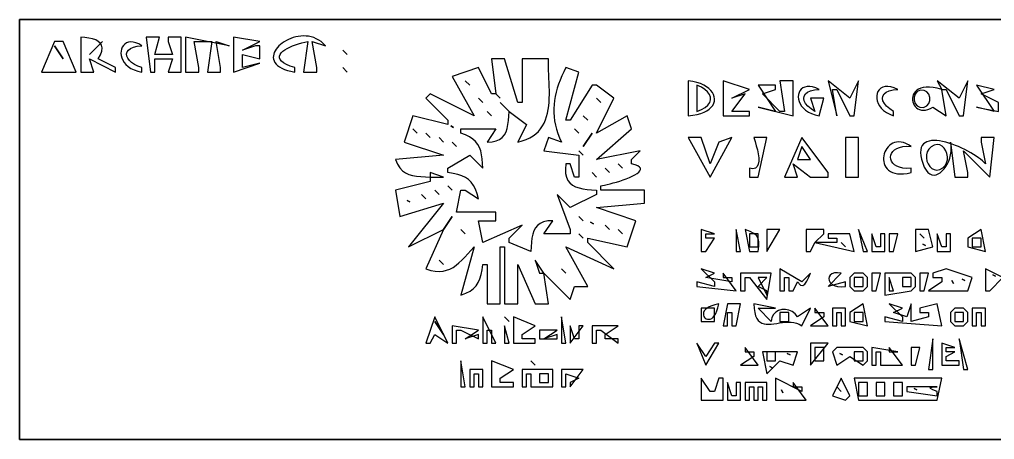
# Model space of a CAD drawing. Extents: x 0 to 2384, y 0 to 1684.
# Drawn here: x 2049 to 2272.1, y 368 to 464 of the extents above; entities that cross this region are included whole.
import ezdxf

# ---------------------------------------------------------------- set-up
doc = ezdxf.new("R2010")
doc.units = 0
doc.layers.add('C7', color=7, linetype='CONTINUOUS')

msp = doc.modelspace()

# ---------------------------------------------------------------- linework, layer by layer
at = {"layer": 'C7'}
for points in [[(2341, 368), (2049, 368), (2049, 464), (2340, 464)], [(2049, 464), (2049, 368), (2340, 368), (2340, 464), (2049, 464)], [(2063, 460), (2063, 452), (2066, 452), (2065, 455), (2071, 452), (2071, 453), (2067, 455), (2067.5263, 455.9634), (2067.82, 456.7951), (2067.8992, 457.505), (2067.7822, 458.1032), (2067.4871, 458.5995), (2067.0323, 459.0041), (2066.4359, 459.3269), (2065.7163, 459.5779), (2064.8916, 459.7671), (2063.9801, 459.9044), (2063, 460)], [(2078, 460), (2079, 452), (2080, 452), (2080, 455), (2084, 455), (2083, 452), (2086, 452), (2086, 453), (2086, 460), (2083, 460), (2083, 459), (2084, 456), (2080, 456), (2081, 460), (2078, 460)], [(2087, 460), (2087, 452), (2090, 452), (2090, 453), (2089, 459), (2093, 459), (2092, 452), (2095, 452), (2095, 453), (2094, 459), (2097, 458), (2087, 460)], [(2098, 460), (2098, 452), (2104, 454), (2100, 453), (2100, 456), (2104, 455), (2104, 458), (2103, 458), (2100, 457), (2104, 459), (2098, 460)], [(2112, 452), (2112, 453), (2110.9221, 453.3689), (2110.0591, 453.7447), (2109.3972, 454.1251), (2108.9229, 454.5078), (2108.6223, 454.8907), (2108.4819, 455.2715), (2108.4879, 455.6478), (2108.6266, 456.0175), (2108.8845, 456.3782), (2109.2476, 456.7278), (2109.7025, 457.064), (2110.2354, 457.3845), (2110.8326, 457.6871), (2111.4804, 457.9695), (2112.1651, 458.2295), (2112.8732, 458.4648), (2113.5908, 458.6731), (2114.3043, 458.8523), (2115, 459), (2114, 452), (2117, 452), (2117, 453), (2116, 459), (2119, 458), (2118.5099, 458.5077), (2117.9944, 458.9442), (2117.4569, 459.3123), (2116.9009, 459.6149), (2116.3299, 459.8551), (2115.7475, 460.0357), (2115.1571, 460.1598), (2114.5621, 460.2302), (2113.9662, 460.2499), (2113.3729, 460.2218), (2112.7855, 460.1489), (2112.2077, 460.0342), (2111.6429, 459.8805), (2111.0947, 459.6909), (2110.5665, 459.4682), (2110.0618, 459.2154), (2109.5841, 458.9354), (2109.137, 458.6313), (2108.7239, 458.3059), (2108.3484, 457.9622), (2108.0139, 457.6031), (2107.7239, 457.2316), (2107.482, 456.8506), (2107.2917, 456.4631), (2107.1564, 456.0719), (2107.0796, 455.6802), (2107.0649, 455.2907), (2107.1157, 454.9065), (2107.2356, 454.5304), (2107.4281, 454.1655), (2107.6966, 453.8146), (2108.0447, 453.4808), (2108.4758, 453.1669), (2108.9935, 452.8759), (2109.6013, 452.6108), (2110.3026, 452.3745), (2111.101, 452.1699), (2112, 452)], [(2057, 459), (2054, 452), (2062, 452), (2059, 459), (2057, 459)], [(2057, 458), (2059, 455), (2057, 458)], [(2065, 456), (2068, 459), (2065, 456)], [(2077, 452), (2077, 453), (2076.0911, 453.3333), (2075.3069, 453.7297), (2074.6546, 454.1742), (2074.1416, 454.6521), (2073.7751, 455.1484), (2073.5625, 455.6483), (2073.5112, 456.1369), (2073.6285, 456.5994), (2073.9217, 457.0209), (2074.3981, 457.3865), (2075.065, 457.6815), (2075.9299, 457.8909), (2077, 458), (2076.2866, 458.4141), (2075.6193, 458.6907), (2075.0012, 458.8406), (2074.4358, 458.8746), (2073.9263, 458.8035), (2073.4759, 458.6382), (2073.088, 458.3895), (2072.7658, 458.0682), (2072.5127, 457.685), (2072.3319, 457.2508), (2072.2267, 456.7765), (2072.2004, 456.2728), (2072.2563, 455.7506), (2072.3977, 455.2206), (2072.6278, 454.6937), (2072.9499, 454.1807), (2073.3674, 453.6924), (2073.8836, 453.2396), (2074.5016, 452.8331), (2075.2248, 452.4838), (2076.0565, 452.2025), (2077, 452)], [(2123, 457), (2124, 456), (2123, 457)], [(2123, 453), (2124, 452), (2123, 453)], [(2157, 455), (2158, 447), (2157, 447), (2154, 453), (2148, 451), (2153, 442), (2143, 447), (2142, 446), (2147, 441), (2147, 440), (2139, 442), (2137, 436), (2146, 433), (2135, 432), (2135.4528, 430.9467), (2135.9901, 430.1014), (2136.609, 429.4406), (2137.3069, 428.9407), (2138.0811, 428.5782), (2138.9287, 428.3293), (2139.8471, 428.1707), (2140.8336, 428.0786), (2141.8855, 428.0296), (2143, 428), (2143, 427), (2135, 425), (2136, 419), (2146, 422), (2138, 412), (2146, 416), (2142, 407), (2143.1134, 406.6655), (2144.1322, 406.474), (2145.0673, 406.4164), (2145.9298, 406.4836), (2146.7307, 406.6663), (2147.4813, 406.9554), (2148.1925, 407.3418), (2148.8754, 407.8162), (2149.5412, 408.3696), (2150.2008, 408.9927), (2150.8655, 409.6765), (2151.5461, 410.4117), (2152.2539, 411.1893), (2153, 412), (2150, 401), (2151.1505, 401.4274), (2152.1023, 401.9222), (2152.8767, 402.493), (2153.4952, 403.1485), (2153.9793, 403.8973), (2154.3504, 404.7482), (2154.6299, 405.7098), (2154.8393, 406.7908), (2155, 408), (2156, 408), (2156, 399), (2159, 399), (2159, 412), (2160, 412), (2160, 399), (2163, 399), (2163, 408), (2167, 399), (2170, 399), (2169, 406), (2175, 400), (2176, 403), (2179, 403), (2174, 412), (2185, 407), (2179, 413), (2179, 414), (2188, 412), (2190, 418), (2181, 421), (2192, 422), (2192, 425), (2182, 425), (2182, 426), (2182.386, 426.0559), (2182.8792, 426.1501), (2183.4618, 426.2795), (2184.1159, 426.4409), (2184.824, 426.6311), (2185.5682, 426.847), (2186.3308, 427.0852), (2187.094, 427.3428), (2187.8401, 427.6165), (2188.5514, 427.9031), (2189.21, 428.1994), (2189.7984, 428.5024), (2190.2986, 428.8087), (2190.693, 429.1152), (2190.9638, 429.4187), (2191.0933, 429.7162), (2191.0638, 430.0043), (2190.8574, 430.2799), (2190.4565, 430.5398), (2189.8432, 430.7809), (2189, 431), (2189, 432), (2191, 434), (2181, 432), (2189, 439), (2188, 442), (2181, 438), (2185, 446), (2181, 449), (2180, 449), (2175, 441), (2174, 441), (2177, 452), (2174, 453), (2173.5199, 452.0492), (2173.0812, 451.1047), (2172.6854, 450.1653), (2172.3341, 449.2301), (2172.029, 448.298), (2171.7717, 447.3681), (2171.5638, 446.4392), (2171.4069, 445.5103), (2171.3027, 444.5805), (2171.2527, 443.6488), (2171.2586, 442.714), (2171.3219, 441.7751), (2171.4444, 440.8312), (2171.6276, 439.8812), (2171.8731, 438.9241), (2172.1826, 437.9589), (2172.5577, 436.9845), (2173, 436), (2170, 437), (2169, 434), (2177, 433), (2177, 428), (2176, 428), (2175, 431), (2174, 431), (2173.896, 429.819), (2173.9481, 428.8042), (2174.1471, 427.9429), (2174.4836, 427.2223), (2174.9481, 426.6298), (2175.5313, 426.1526), (2176.224, 425.778), (2177.0166, 425.4934), (2177.8999, 425.286), (2178.8644, 425.1431), (2179.9009, 425.052), (2181, 425), (2181, 424), (2175, 421), (2172, 424), (2175, 416), (2175, 415), (2169, 415), (2171, 418), (2169.8666, 417.9443), (2168.9227, 417.7438), (2168.1504, 417.4081), (2167.5316, 416.9467), (2167.0487, 416.3692), (2166.6836, 415.6851), (2166.4184, 414.9039), (2166.2354, 414.0353), (2166.1166, 413.0887), (2166.044, 412.0738), (2166, 411), (2161, 413), (2161, 414), (2164, 417), (2155, 413), (2154, 418), (2158, 418), (2158, 420), (2149, 420), (2150, 425), (2151, 425), (2154, 423), (2153.6984, 424.1879), (2153.3322, 425.2098), (2152.8923, 426.0789), (2152.3699, 426.8086), (2151.756, 427.412), (2151.0416, 427.9024), (2150.2177, 428.2932), (2149.2755, 428.5975), (2148.2059, 428.8287), (2147, 429), (2147, 430), (2152, 433), (2155, 430), (2154.9489, 431.1182), (2154.8617, 432.1487), (2154.7234, 433.0947), (2154.5193, 433.9594), (2154.2345, 434.7458), (2153.8542, 435.4572), (2153.3635, 436.0968), (2152.7475, 436.6677), (2151.9915, 437.1731), (2151.0806, 437.6161), (2150, 438), (2150, 439), (2158, 439), (2156, 436), (2157.1334, 436.0556), (2158.0773, 436.2561), (2158.8497, 436.5918), (2159.4684, 437.0532), (2159.9514, 437.6307), (2160.3165, 438.3148), (2160.5816, 439.0959), (2160.7646, 439.9646), (2160.8834, 440.9111), (2160.9559, 441.9261), (2161, 443), (2165, 440), (2163, 436), (2164.016, 436.2516), (2164.9348, 436.5689), (2165.761, 436.9483), (2166.4994, 437.3866), (2167.1547, 437.8802), (2167.7315, 438.4259), (2168.2345, 439.0201), (2168.6683, 439.6594), (2169.0378, 440.3405), (2169.3475, 441.0599), (2169.6022, 441.8142), (2169.8064, 442.6001), (2169.965, 443.414), (2170.0826, 444.2526), (2170.1639, 445.1125), (2170.2135, 445.9903), (2170.2361, 446.8825), (2170.2365, 447.7858), (2170.2193, 448.6966), (2170.1892, 449.6118), (2170.1509, 450.5277), (2170.1091, 451.441), (2170.0683, 452.3483), (2170.0335, 453.2461), (2170.0091, 454.1312), (2170, 455), (2164, 455), (2164, 445), (2163, 445), (2160, 455), (2157, 455)], [(2151, 450), (2152, 449), (2151, 450)], [(2202, 450), (2202, 442), (2203.0646, 442.0992), (2204.0246, 442.2685), (2204.8803, 442.5013), (2205.6324, 442.7906), (2206.2813, 443.13), (2206.8274, 443.5124), (2207.2714, 443.9313), (2207.6136, 444.3799), (2207.8546, 444.8514), (2207.9949, 445.3391), (2208.0349, 445.8362), (2207.9752, 446.3361), (2207.8162, 446.8319), (2207.5584, 447.3169), (2207.2024, 447.7844), (2206.7486, 448.2277), (2206.1975, 448.6399), (2205.5496, 449.0144), (2204.8054, 449.3444), (2203.9654, 449.6231), (2203.0301, 449.8439), (2202, 450)], [(2204, 449), (2204, 443), (2205.0605, 443.4229), (2205.8982, 443.9092), (2206.5165, 444.4457), (2206.9191, 445.0198), (2207.1096, 445.6183), (2207.0915, 446.2283), (2206.8686, 446.8371), (2206.4444, 447.4315), (2205.8224, 447.9988), (2205.0064, 448.5259), (2204, 449)], [(2210, 450), (2210, 442), (2216, 442), (2216, 443), (2212, 443), (2215, 447), (2212, 446), (2216, 448), (2210, 450)], [(2223, 450), (2224, 443), (2223, 443), (2219, 447), (2222, 448), (2222, 449), (2218, 449), (2222, 443), (2218, 444), (2226, 442), (2226, 450), (2223, 450)], [(2232, 442), (2233, 446), (2230, 446), (2231, 443), (2230.0981, 443.5772), (2229.3902, 444.1781), (2228.8776, 444.7866), (2228.5619, 445.3866), (2228.4448, 445.9622), (2228.5279, 446.4971), (2228.8126, 446.9753), (2229.3006, 447.3808), (2229.9934, 447.6974), (2230.8927, 447.9092), (2232, 448), (2231.2045, 448.3682), (2230.4738, 448.5975), (2229.81, 448.6994), (2229.2156, 448.6857), (2228.6929, 448.5678), (2228.2443, 448.3574), (2227.872, 448.0662), (2227.5786, 447.7057), (2227.3662, 447.2875), (2227.2373, 446.8233), (2227.1942, 446.3247), (2227.2393, 445.8033), (2227.3749, 445.2707), (2227.6033, 444.7384), (2227.927, 444.2182), (2228.3482, 443.7217), (2228.8693, 443.2604), (2229.4927, 442.8459), (2230.2207, 442.49), (2231.0557, 442.2041), (2232, 442)], [(2234, 450), (2236, 442), (2235, 448), (2236, 448), (2239, 442), (2240, 442), (2241, 450), (2239, 446), (2234, 450)], [(2249, 442), (2249, 443), (2248.0981, 443.5772), (2247.3902, 444.1781), (2246.8776, 444.7866), (2246.5619, 445.3866), (2246.4448, 445.9622), (2246.5279, 446.4971), (2246.8126, 446.9753), (2247.3006, 447.3808), (2247.9934, 447.6974), (2248.8927, 447.9092), (2250, 448), (2249.155, 448.3879), (2248.3821, 448.6209), (2247.6841, 448.7125), (2247.0637, 448.6763), (2246.5239, 448.5259), (2246.0674, 448.2746), (2245.697, 447.9362), (2245.4156, 447.524), (2245.226, 447.0517), (2245.131, 446.5329), (2245.1335, 445.9809), (2245.2362, 445.4095), (2245.4421, 444.832), (2245.7538, 444.2622), (2246.1743, 443.7134), (2246.7063, 443.1992), (2247.3527, 442.7332), (2248.1163, 442.329), (2249, 442)], [(2258, 444), (2261, 442), (2260, 448), (2261, 448), (2264, 442), (2265, 442), (2266, 450), (2264, 446), (2259, 450), (2260, 448), (2258.9717, 448.2801), (2258.0391, 448.4565), (2257.1996, 448.5379), (2256.4503, 448.5325), (2255.7888, 448.449), (2255.2122, 448.2958), (2254.7179, 448.0813), (2254.3033, 447.8142), (2253.9656, 447.5027), (2253.7022, 447.1555), (2253.5105, 446.7811), (2253.3876, 446.3878), (2253.3311, 445.9842), (2253.3381, 445.5787), (2253.4061, 445.1799), (2253.5323, 444.7962), (2253.714, 444.4361), (2253.9487, 444.1082), (2254.2336, 443.8208), (2254.566, 443.5824), (2254.9433, 443.4016), (2255.3629, 443.2868), (2255.8219, 443.2465), (2256.3178, 443.2892), (2256.8479, 443.4233), (2257.4095, 443.6574), (2258, 444)], [(2268, 449), (2272, 443), (2268, 444), (2273, 443), (2273, 445), (2269, 447), (2272, 448), (2268, 449)], [(2158, 447), (2159, 446), (2158, 447)], [(2255.1736, 447.8248), (2254.4203, 447.5134), (2253.9355, 446.9666), (2253.7043, 446.2767), (2253.7116, 445.5361), (2253.9424, 444.8373), (2254.3817, 444.2728), (2255.0147, 443.9351), (2255.8264, 443.9166), (2256.573, 444.2322), (2257.0583, 444.7799), (2257.2947, 445.4684), (2257.2944, 446.2062), (2257.0698, 446.9022), (2256.6333, 447.4648), (2255.9971, 447.8028), (2255.1736, 447.8248)], [(2154, 446), (2155, 445), (2154, 446)], [(2159, 445), (2161, 443), (2159, 445)], [(2181, 446), (2182, 445), (2181, 446)], [(2156, 443), (2157, 442), (2156, 443)], [(2178, 442), (2179, 441), (2178, 442)], [(2147.6667, 439.6667), (2148.3333, 439.3333), (2147.6667, 439.6667)], [(2139, 439), (2140, 438), (2139, 439)], [(2142, 438), (2143, 437), (2142, 438)], [(2176, 439), (2177, 438), (2176, 439)], [(2180, 438), (2178, 435), (2180, 438)], [(2145, 437), (2146, 436), (2145, 437)], [(2148, 436), (2149, 435), (2148, 436)], [(2202, 437), (2207, 428), (2212, 437), (2209, 436), (2207, 431), (2205, 437), (2202, 437)], [(2217, 437), (2217.2919, 436.0975), (2217.5722, 435.1548), (2217.8192, 434.2031), (2218.0113, 433.2735), (2218.1267, 432.3971), (2218.144, 431.6051), (2218.0414, 430.9285), (2217.7973, 430.3986), (2217.3901, 430.0464), (2216.7982, 429.9032), (2216, 430), (2216, 429), (2216, 428), (2218, 428), (2220, 437), (2217, 437)], [(2228, 437), (2224, 428), (2227, 428), (2226, 431), (2230, 428), (2234, 428), (2234, 429), (2228, 437)], [(2238, 437), (2238, 428), (2241, 428), (2241, 429), (2241, 437), (2238, 437)], [(2253, 429), (2253, 430), (2252.01, 429.9683), (2251.1364, 430.0458), (2250.3794, 430.2189), (2249.7388, 430.474), (2249.2146, 430.7972), (2248.807, 431.1751), (2248.5158, 431.594), (2248.3411, 432.0401), (2248.2828, 432.5), (2248.3411, 432.9598), (2248.5158, 433.4059), (2248.8069, 433.8248), (2249.2146, 434.2027), (2249.7387, 434.5259), (2250.3793, 434.781), (2251.1364, 434.9541), (2252.0099, 435.0316), (2253, 435), (2252.3903, 435.3914), (2251.8013, 435.6842), (2251.2349, 435.8845), (2250.6928, 435.9984), (2250.1769, 436.0319), (2249.6892, 435.9914), (2249.2315, 435.8828), (2248.8056, 435.7123), (2248.4134, 435.4861), (2248.0569, 435.2103), (2247.7378, 434.891), (2247.458, 434.5343), (2247.2194, 434.1464), (2247.0239, 433.7334), (2246.8734, 433.3015), (2246.7696, 432.8567), (2246.7145, 432.4053), (2246.71, 431.9532), (2246.7579, 431.5068), (2246.86, 431.072), (2247.0183, 430.6551), (2247.2347, 430.2622), (2247.5109, 429.8993), (2247.8488, 429.5727), (2248.2504, 429.2885), (2248.7175, 429.0527), (2249.2519, 428.8716), (2249.8556, 428.7512), (2250.5304, 428.6977), (2251.2781, 428.7173), (2252.1007, 428.816), (2253, 429)], [(2262, 436), (2263, 428), (2266, 428), (2266, 429), (2265, 434), (2271, 428), (2272, 437), (2269, 437), (2269, 436), (2270, 431), (2269.7082, 431.3321), (2269.3446, 431.6816), (2268.9154, 432.0444), (2268.4268, 432.4164), (2267.8852, 432.7936), (2267.2968, 433.1719), (2266.6678, 433.5472), (2266.0046, 433.9156), (2265.3132, 434.273), (2264.6, 434.6152), (2263.8713, 434.9384), (2263.1333, 435.2383), (2262.3923, 435.511), (2261.6545, 435.7525), (2260.9261, 435.9585), (2260.2134, 436.1252), (2259.5227, 436.2485), (2258.8603, 436.3243), (2258.2323, 436.3485), (2257.6451, 436.3171), (2257.1048, 436.2261), (2256.6178, 436.0714), (2256.1902, 435.8489), (2255.8284, 435.5547), (2255.5387, 435.1846), (2255.3271, 434.7346), (2255.2001, 434.2006), (2255.1638, 433.5787), (2255.2246, 432.8646), (2255.3886, 432.0545), (2255.6622, 431.1443)], [(2255.6621, 431.1442), (2256.0176, 430.2704), (2256.4129, 429.5813), (2256.8408, 429.0657), (2257.294, 428.7123), (2257.765, 428.5099), (2258.2466, 428.4475), (2258.7315, 428.5137), (2259.2123, 428.6975), (2259.6817, 428.9876), (2260.1324, 429.3729), (2260.5571, 429.8422), (2260.9485, 430.3843), (2261.2991, 430.988), (2261.6018, 431.6421), (2261.8491, 432.3355), (2262.0339, 433.057), (2262.1486, 433.7953), (2262.1861, 434.5394), (2262.139, 435.278), (2262, 436)], [(2260.2617, 430.0856), (2260.7876, 430.6129), (2261.1276, 431.2381), (2261.2964, 431.925), (2261.309, 432.6375), (2261.18, 433.3393), (2260.9245, 433.9943), (2260.5572, 434.5662), (2260.093, 435.019), (2259.5467, 435.3164), (2258.9332, 435.4221), (2258.2673, 435.3002), (2257.564, 434.9143)], [(2177, 434), (2178, 433), (2177, 434)], [(2228, 435), (2227, 432), (2230, 432), (2228, 435)], [(2257.564, 434.9144), (2257.0297, 434.3849), (2256.6852, 433.758), (2256.5146, 433.0696), (2256.5027, 432.3561), (2256.634, 431.6536), (2256.8929, 430.9983), (2257.264, 430.4264), (2257.7319, 429.9742), (2258.2811, 429.6778), (2258.8961, 429.5734), (2259.5615, 429.6972), (2260.2618, 430.0856)], [(2186, 431), (2187, 430), (2186, 431)], [(2143, 429), (2143, 428), (2146, 428), (2143, 429)], [(2180, 429), (2181, 428), (2180, 429)], [(2183, 430), (2184, 429), (2183, 430)], [(2141, 424), (2142, 423), (2141, 424)], [(2144, 425), (2145, 424), (2144, 425)], [(2147, 426), (2148, 425), (2147, 426)], [(2137.6667, 422.6667), (2138.3333, 422.3333), (2137.6667, 422.6667)], [(2148, 419), (2146, 416), (2148, 419)], [(2177, 419), (2178, 418), (2177, 419)], [(2179.6667, 417.6667), (2180.3333, 417.3333), (2179.6667, 417.6667)], [(2150, 416), (2151, 415), (2150, 416)], [(2177, 415), (2178, 414), (2177, 415)], [(2183, 417), (2184, 416), (2183, 417)], [(2186, 416), (2187, 415), (2186, 416)], [(2205, 416), (2205, 411), (2206, 411), (2208, 414), (2206, 414), (2206, 415), (2208, 415), (2205, 416)], [(2213, 416), (2213, 411), (2214, 411), (2213, 416)], [(2215, 416), (2216, 411), (2218, 411), (2218.1488, 412.2122), (2218.1525, 413.1882), (2217.9826, 413.97), (2217.6109, 414.5998), (2217.0088, 415.12), (2216.148, 415.5726), (2215, 416)], [(2216, 415), (2216, 412), (2218, 412), (2218, 415), (2216, 415)], [(2220, 416), (2220, 415), (2220, 412), (2220, 411), (2223, 416), (2220, 416)], [(2229, 416), (2229, 411), (2230, 411), (2231, 413), (2240, 411), (2239, 415), (2234, 415), (2234, 414), (2236, 414), (2236, 413), (2231, 413), (2233, 415), (2233, 416), (2229, 416)], [(2241, 416), (2242, 411), (2243, 411), (2241, 416)], [(2244, 415), (2244, 411), (2247, 411), (2247, 415), (2246, 415), (2246, 412), (2245, 412), (2244, 415)], [(2248, 415), (2248, 411), (2249, 411), (2250, 415), (2248, 415)], [(2254, 416), (2254, 411), (2258, 412), (2257, 416), (2254, 416)], [(2255, 415), (2256, 414), (2255, 415)], [(2259, 415), (2259, 411), (2262, 411), (2262, 415), (2261, 415), (2261, 412), (2260, 412), (2259, 415)], [(2269, 416), (2266, 414), (2266, 412), (2270, 411), (2269, 416)], [(2237, 413), (2238, 412), (2237, 413)], [(2267, 414), (2267, 412), (2269, 412), (2269, 414), (2267, 414)], [(2255.6667, 412.6667), (2256.3333, 412.3333), (2255.6667, 412.6667)], [(2145, 409), (2146, 408), (2145, 409)], [(2167, 409), (2168, 406), (2169, 406), (2167, 409)], [(2173, 407), (2174, 406), (2173, 407)], [(2205, 407), (2208, 404), (2208, 403), (2204, 404), (2204, 403), (2213, 402), (2210, 406), (2210, 405), (2212, 405), (2212, 404), (2206, 405), (2208, 406), (2205, 407)], [(2223, 407), (2223, 402), (2224, 402), (2224, 405), (2225, 405), (2225, 402), (2226, 402), (2227, 404), (2227.6607, 403.2914), (2228.227, 403.1822), (2228.7214, 403.5353), (2229.1665, 404.2139), (2229.5852, 405.0811), (2230, 406), (2228, 404), (2223, 407)], [(2238, 403), (2238, 404), (2234, 403), (2237, 406), (2236.1461, 406.1175), (2235.4459, 406.0673), (2234.8995, 405.8794), (2234.5076, 405.5836), (2234.2704, 405.2099), (2234.1886, 404.7881), (2234.2624, 404.3481), (2234.4924, 403.9197), (2234.879, 403.533), (2235.4226, 403.2178), (2236.1237, 403.0039), (2236.9826, 402.9214), (2238, 403)], [(2261, 407), (2258, 406), (2258, 405), (2260, 405), (2260, 404), (2257, 402), (2266, 402), (2267, 405), (2261, 407)], [(2270, 407), (2270, 402), (2271, 402), (2274, 405), (2270, 407)], [(2214, 406), (2214, 402), (2215, 402), (2215, 405), (2216, 405), (2220, 400), (2221, 406), (2214, 406)], [(2218, 405), (2220, 401), (2220, 402), (2218, 403), (2220, 405), (2218, 405)], [(2240, 406), (2239, 405), (2239, 403), (2240, 402), (2242, 402), (2243, 403), (2243, 405), (2242, 406), (2240, 406)], [(2240, 405), (2240, 403), (2242, 403), (2242, 405), (2240, 405)], [(2244, 406), (2244, 402), (2245, 402), (2246, 406), (2244, 406)], [(2247, 406), (2247, 401), (2253, 402), (2254, 403), (2254, 405), (2253, 406), (2247, 406)], [(2248, 405), (2248, 402), (2249, 402), (2248, 405)], [(2251, 405), (2251, 403), (2253, 403), (2253, 405), (2251, 405)], [(2255, 406), (2255, 402), (2256, 402), (2257, 406), (2255, 406)], [(2262.3333, 404.3333), (2262.6667, 403.6667), (2262.3333, 404.3333)], [(2264.6667, 404.6667), (2265.3333, 404.3333), (2264.6667, 404.6667)], [(2271.6667, 405.6667), (2272.3333, 405.3333), (2271.6667, 405.6667)], [(2205, 398), (2205, 395), (2208, 395), (2208, 398), (2205, 398)], [(2209, 399), (2208.1211, 398.8149), (2207.3852, 398.5836), (2206.7833, 398.3151), (2206.3064, 398.0183), (2205.9453, 397.7023), (2205.6912, 397.3761), (2205.5351, 397.0487), (2205.4678, 396.7291), (2205.4804, 396.4264), (2205.5639, 396.1494), (2205.7093, 395.9073), (2205.9075, 395.7091), (2206.1496, 395.5637), (2206.4265, 395.4802), (2206.7292, 395.4676), (2207.0488, 395.5349), (2207.3762, 395.6911), (2207.7024, 395.9452), (2208.0184, 396.3063), (2208.3151, 396.7832), (2208.5836, 397.3852), (2208.8149, 398.1211), (2209, 399)], [(2211, 399), (2210, 394), (2211, 394), (2211, 397), (2212, 397), (2212, 394), (2213, 394), (2214, 399), (2211, 399)], [(2217, 399), (2217.0692, 397.9263), (2217.2124, 397.0249), (2217.4246, 396.2821), (2217.7009, 395.6841), (2218.0363, 395.2171), (2218.4258, 394.8675), (2218.8646, 394.6214), (2219.3478, 394.465), (2219.8703, 394.3847), (2220.4272, 394.3667), (2221.0137, 394.3972), (2221.6247, 394.4624), (2222.2553, 394.5486), (2222.9007, 394.6421), (2223.5558, 394.7291), (2224.2157, 394.7958), (2224.8755, 394.8285), (2225.5302, 394.8133), (2226.175, 394.7367), (2226.8048, 394.5847), (2227.4148, 394.3438), (2228, 394), (2230, 398), (2227, 396), (2226.4727, 396.7175), (2225.8082, 397.2409), (2225.0519, 397.5749), (2224.2492, 397.7241), (2223.4455, 397.6932), (2222.6861, 397.4869), (2222.0165, 397.1097), (2221.482, 396.5664), (2221.128, 395.8616), (2221, 395), (2218, 398), (2222, 398), (2217, 399)], [(2231, 398), (2231, 397), (2233, 397), (2233, 396), (2230, 394), (2234, 394), (2231, 398)], [(2235, 398), (2235, 394), (2236, 394), (2236, 397), (2237, 397), (2237, 394), (2238, 394), (2238, 398), (2235, 398)], [(2242, 399), (2239, 397), (2239, 395), (2243, 394), (2242, 399)], [(2248, 399), (2251, 396), (2251, 395), (2247, 396), (2247, 395), (2260, 394), (2259, 399), (2255, 398), (2255, 397), (2257, 397), (2257, 396), (2253, 395), (2253, 399), (2252, 396), (2249, 397), (2251, 398), (2248, 399)], [(2263, 398), (2262, 397), (2262, 395), (2263, 394), (2265, 394), (2266, 395), (2266, 397), (2265, 398), (2263, 398)], [(2267, 398), (2267, 394), (2268, 394), (2268, 397), (2269, 397), (2269, 394), (2270, 394), (2270, 398), (2267, 398)], [(2144, 396), (2142, 390), (2143, 390), (2144, 392), (2147, 390), (2144, 396)], [(2144, 395), (2146, 392), (2144, 395)], [(2155, 396), (2155, 390), (2156, 390), (2156, 393), (2157, 393), (2157, 390), (2158, 390), (2155, 396)], [(2160, 396), (2161, 395), (2160, 396)], [(2162, 396), (2162, 390), (2167, 390), (2167, 391), (2164, 391), (2164, 392), (2167, 394), (2162, 396)], [(2173, 396), (2173, 390), (2174, 390), (2173, 396)], [(2223, 397), (2223, 395), (2225, 395), (2225, 397), (2223, 397)], [(2240, 397), (2240, 395), (2242, 395), (2242, 397), (2240, 397)], [(2263, 397), (2263, 395), (2265, 395), (2265, 397), (2263, 397)], [(2148, 394), (2148, 390), (2149, 390), (2149, 393), (2150, 393), (2154, 391), (2154, 392), (2151, 391), (2154, 393), (2148, 394)], [(2160, 394), (2160, 390), (2161, 390), (2160, 394)], [(2168, 393), (2168, 391), (2172, 391), (2172, 392), (2169, 391), (2172, 393), (2168, 393)], [(2175, 394), (2175, 390), (2178, 394), (2177, 394), (2177, 391), (2176, 391), (2175, 394)], [(2180, 394), (2180, 390), (2181, 390), (2181, 393), (2182, 393), (2186, 390), (2186, 391), (2183, 391), (2183, 392), (2186, 394), (2180, 394)], [(2258, 391), (2257, 384), (2258, 384), (2258, 391)], [(2264, 391), (2265, 384), (2266, 384), (2264, 391)], [(2204, 390), (2206, 385), (2209, 390), (2208, 390), (2206, 387), (2204, 390)], [(2215, 389), (2215, 388), (2217, 388), (2217, 387), (2214, 385), (2218, 385), (2215, 389)], [(2230, 390), (2230, 385), (2234, 390), (2230, 390)], [(2231, 389), (2231, 386), (2233, 386), (2233, 389), (2231, 389)], [(2236, 389), (2235, 388), (2236, 385), (2239, 387), (2242, 385), (2243, 386), (2243, 388), (2242, 389), (2236, 389)], [(2244, 389), (2244, 385), (2245, 385), (2245, 388), (2246, 388), (2246, 385), (2251, 385), (2248, 389), (2248, 388), (2250, 388), (2244, 389)], [(2253, 389), (2253, 385), (2254, 385), (2255, 389), (2253, 389)], [(2260, 390), (2260, 385), (2264, 385), (2264, 386), (2261, 386), (2261, 387), (2263, 388), (2261, 388), (2261, 389), (2263, 389), (2260, 390)], [(2150, 386), (2150, 380), (2151, 380), (2150, 386)], [(2157, 386), (2157, 380), (2162, 380), (2162, 381), (2159, 381), (2159, 382), (2162, 384), (2157, 386)], [(2166, 386), (2167, 385), (2166, 386)], [(2219, 388), (2220, 383), (2223, 386), (2226, 385), (2227, 388), (2219, 388)], [(2220, 388), (2220, 386), (2222, 386), (2222, 388), (2220, 388)], [(2224.6667, 387.6667), (2225.3333, 387.3333), (2224.6667, 387.6667)], [(2236.6667, 387.6667), (2237.3333, 387.3333), (2236.6667, 387.6667)], [(2240, 388), (2240, 386), (2242, 386), (2242, 388), (2240, 388)], [(2152, 384), (2152, 380), (2153, 380), (2153, 383), (2154, 383), (2154, 380), (2155, 380), (2155, 384), (2152, 384)], [(2164, 384), (2164, 380), (2165, 380), (2165, 383), (2166, 383), (2166, 380), (2171, 380), (2171, 384), (2164, 384)], [(2173, 384), (2173, 380), (2174, 380), (2174, 383), (2177, 382), (2175, 381), (2175, 380), (2178, 384), (2173, 384)], [(2220.6667, 384.6667), (2221.3333, 384.3333), (2220.6667, 384.6667)], [(2168, 383), (2168, 381), (2170, 381), (2170, 383), (2168, 383)], [(2205, 382), (2205, 377), (2209, 377), (2210, 377), (2210, 382), (2209, 382), (2208, 379), (2207, 379), (2205, 382)], [(2222, 382), (2222, 377), (2229, 377), (2226, 381), (2226, 380), (2228, 380), (2228, 379), (2222, 382)], [(2237, 382), (2235, 378), (2238, 377), (2239, 378), (2237, 382)], [(2240, 382), (2241, 377), (2259, 377), (2260, 382), (2240, 382)], [(2211, 381), (2211, 377), (2214, 377), (2214, 381), (2213, 381), (2213, 378), (2212, 378), (2211, 381)], [(2215, 381), (2215, 377), (2216, 377), (2216, 380), (2217, 380), (2217, 377), (2218, 377), (2218, 380), (2219, 380), (2219, 377), (2220, 377), (2220, 381), (2215, 381)], [(2223.3333, 379.3333), (2223.6667, 378.6667), (2223.3333, 379.3333)], [(2236, 380), (2237, 379), (2236, 380)], [(2241, 381), (2241, 378), (2243, 378), (2243, 381), (2241, 381)], [(2245, 381), (2245, 378), (2247, 378), (2247, 381), (2245, 381)], [(2249, 381), (2249, 378), (2251, 378), (2251, 381), (2249, 381)], [(2252, 380), (2252, 379), (2259, 378), (2259, 379), (2258.002, 379.3548), (2257.4175, 379.6342), (2257.332, 379.8361), (2257.831, 379.9587), (2259, 380), (2252, 380)], [(2253.6667, 379.6667), (2254.3333, 379.3333), (2253.6667, 379.6667)]]:
    msp.add_lwpolyline(points, dxfattribs=at)

doc.saveas('drawing.dxf')
